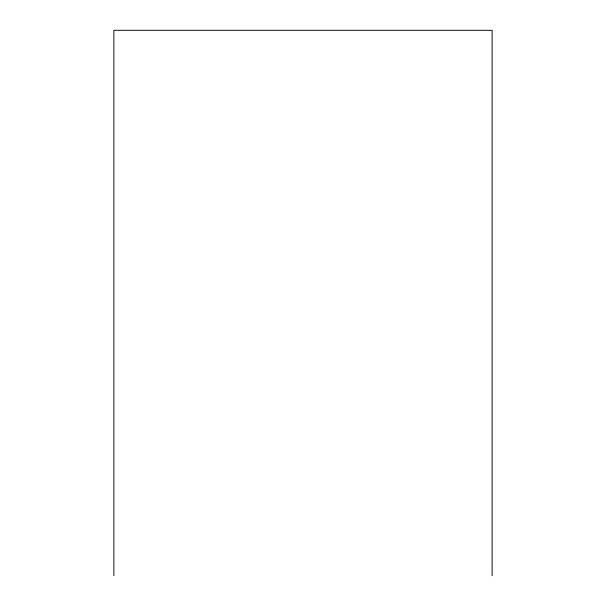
<?xml version="1.0" encoding="UTF-8"?>
<svg xmlns="http://www.w3.org/2000/svg" width="606" height="606" viewBox="0 0 606 606"><rect width="100%" height="100%" fill="white"/><g stroke="black" fill="none" stroke-linecap="round" stroke-linejoin="round"><path stroke-width="0.91" d="M492.133 575.7L492.133 30.3L113.867 30.3L113.867 575.7"/></g></svg>
